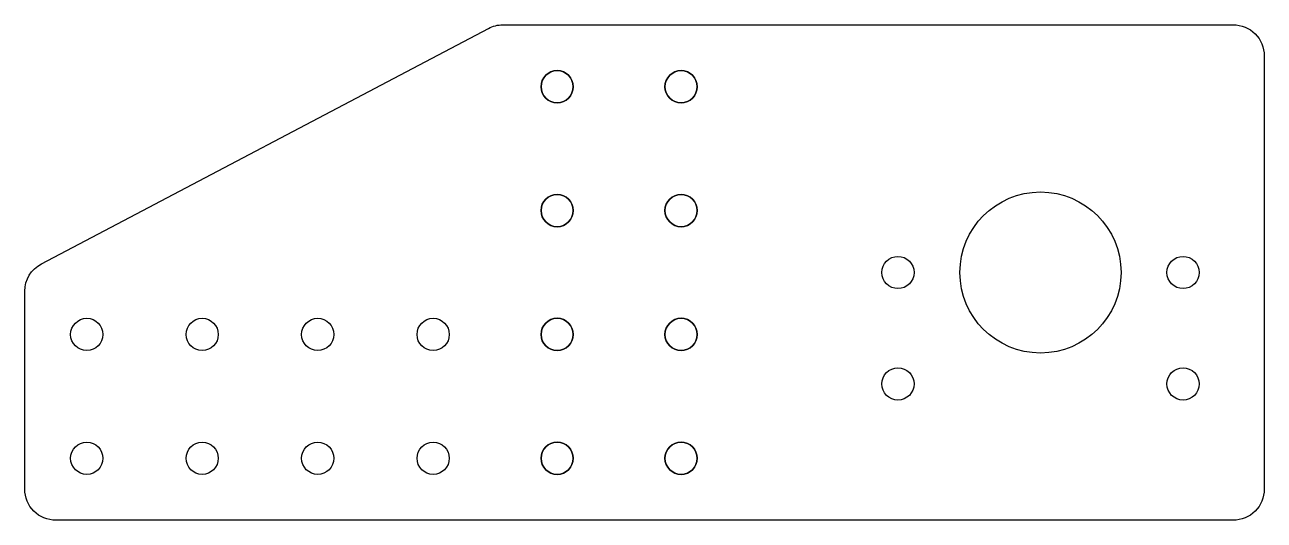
# Model space of a CAD drawing. Header units: millimetres. Extents: x 504 to 704, y 480 to 560.
import ezdxf

# ---------------------------------------------------------------- set-up
doc = ezdxf.new("R2010")
doc.units = ezdxf.units.MM
doc.layers.get('0').update_dxf_attribs({"linetype": 'CONTINUOUS'})

msp = doc.modelspace()

# ---------------------------------------------------------------- linework, layer by layer
msp.add_lwpolyline([(509.1, 480, -0.414214), (504.1, 485), (504.1, 516.98, -0.278313), (506.77, 521.41), (578.91, 559.42, -0.121853), (581.24, 560), (699.1, 560, -0.414214), (704.1, 555), (704.1, 485, -0.414214), (699.1, 480), (686, 480), (620.3, 480)], format="xyb", close=True)
msp.add_lwpolyline([(509.1, 480, -0.414214), (504.1, 485), (504.1, 516.98, -0.278313), (506.77, 521.41), (578.91, 559.42, -0.121853), (581.24, 560), (699.1, 560, -0.414214), (704.1, 555), (704.1, 485, -0.414214), (699.1, 480), (686, 480), (620.3, 480)], format="xyb", close=True)
at = {"extrusion": (0, 0, -1)}
for centre in [(-590, 550), (-610, 550), (-590, 530), (-610, 530), (-590, 510), (-610, 510), (-590, 490), (-610, 490)]:
    msp.add_circle(centre, 2.6, dxfattribs=at)
for centre, radius in [((590, 550), 2.6), ((610, 550), 2.6), ((590, 530), 2.6), ((610, 530), 2.6), ((668, 520), 13), ((668, 520), 13), ((645, 520), 2.6), ((645, 520), 2.6), ((691, 520), 2.6), ((691, 520), 2.6), ((514.1, 510), 2.6), ((514.1, 510), 2.6), ((532.73, 510), 2.6), ((532.73, 510), 2.6), ((551.37, 510), 2.6), ((551.37, 510), 2.6), ((570, 510), 2.6), ((570, 510), 2.6), ((590, 510), 2.6), ((610, 510), 2.6), ((645, 502), 2.6), ((645, 502), 2.6), ((691, 502), 2.6), ((691, 502), 2.6), ((514.1, 490), 2.6), ((514.1, 490), 2.6), ((532.73, 490), 2.6), ((532.73, 490), 2.6), ((551.37, 490), 2.6), ((551.37, 490), 2.6), ((570, 490), 2.6), ((570, 490), 2.6), ((590, 490), 2.6), ((610, 490), 2.6)]:
    msp.add_circle(centre, radius)

doc.saveas('drawing.dxf')
